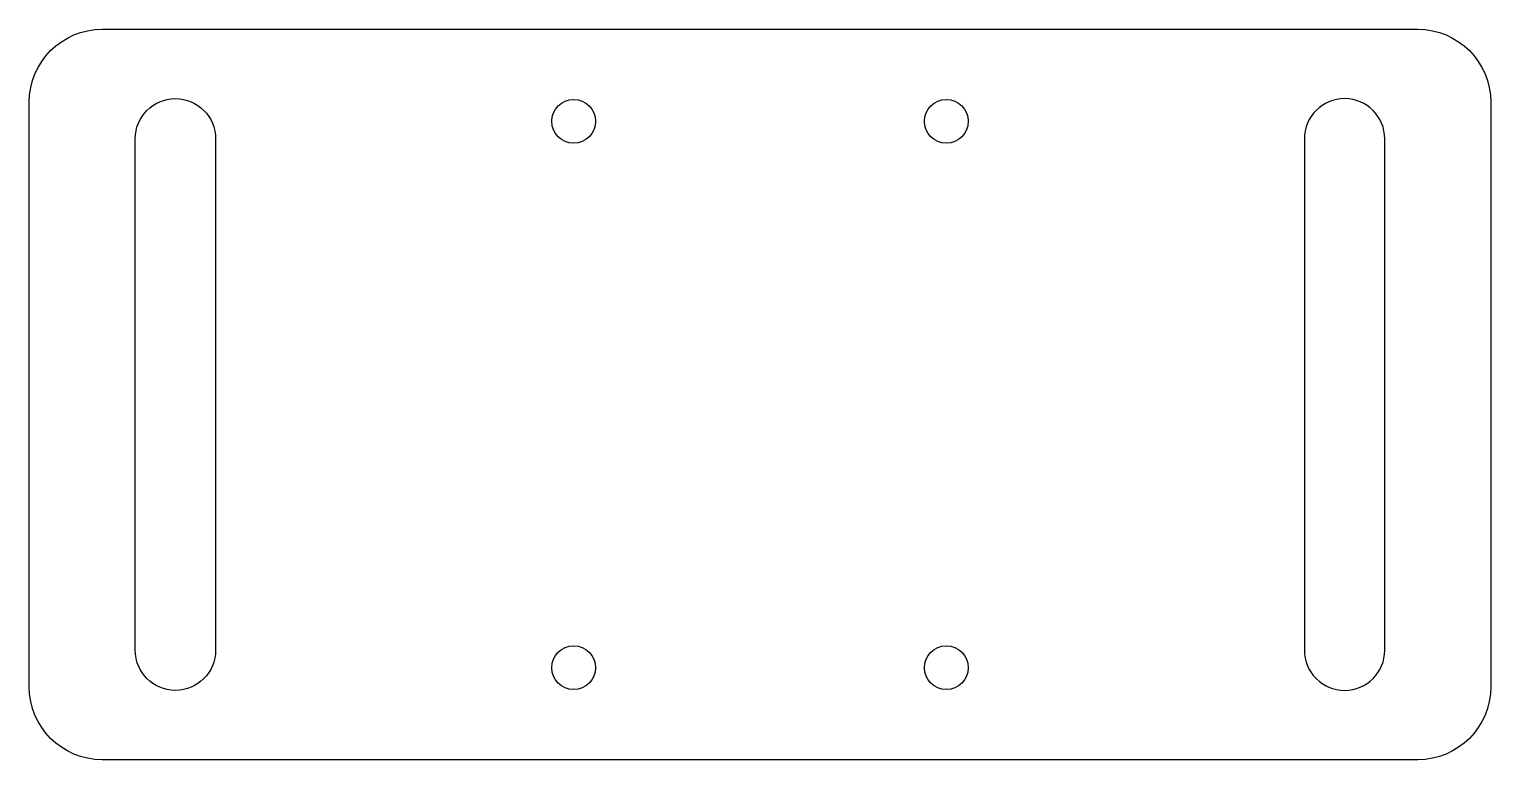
# Model space of a CAD drawing. Header units: millimetres. Extents: x -50 to 50, y -25 to 25.
import ezdxf

# ---------------------------------------------------------------- set-up
doc = ezdxf.new("R2010")
doc.units = ezdxf.units.MM
doc.layers.get('0').update_dxf_attribs({"linetype": 'CONTINUOUS'})

msp = doc.modelspace()

# ---------------------------------------------------------------- linework, layer by layer
for points in [[(45, -25), (-45, -25, -0.41421), (-50, -20), (-50, 20, -0.41421), (-45, 25), (45, 25, -0.41421), (50, 20), (50, -20, -0.41421)], [(-42.75, -17.5), (-42.75, 17.5, -1), (-37.25, 17.5), (-37.25, -17.5, -1)], [(42.75, -17.5), (42.75, 17.5, 1), (37.25, 17.5), (37.25, -17.5, 1)]]:
    msp.add_lwpolyline(points, format="xyb", close=True)
for centre in [(-12.75, 18.7), (12.75, 18.7), (-12.75, -18.7), (12.75, -18.7)]:
    msp.add_circle(centre, 1.5)

doc.saveas('drawing.dxf')
